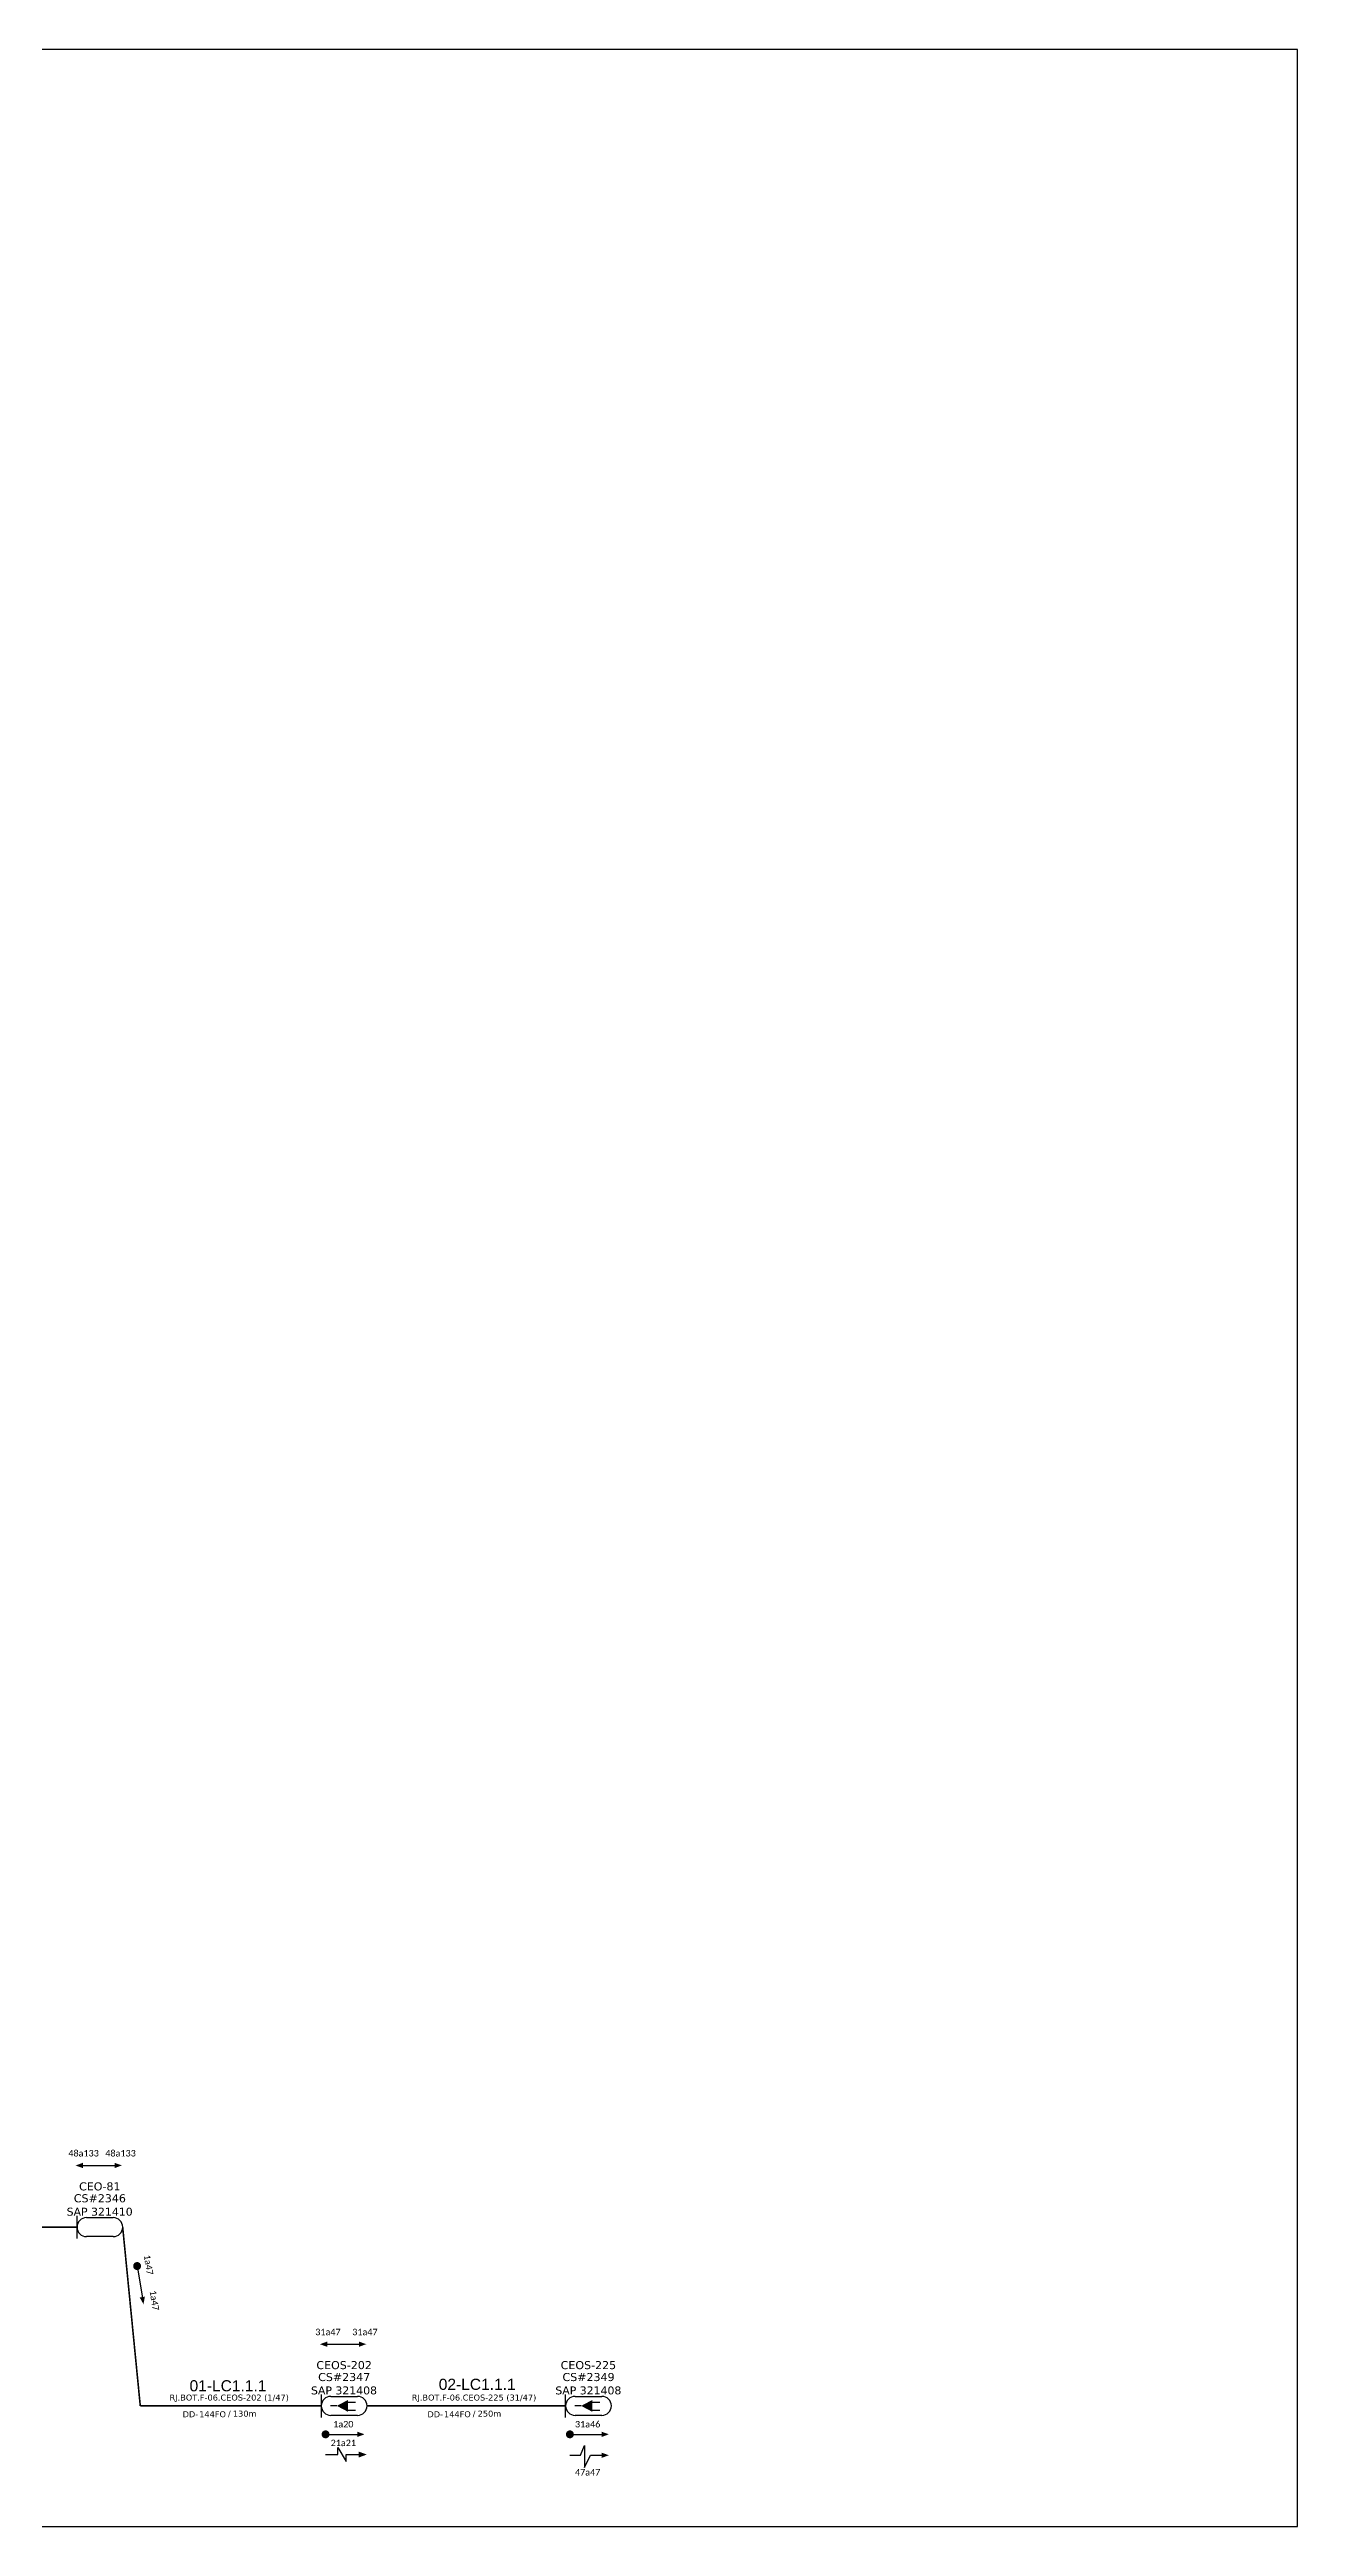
# Model space of a CAD drawing. Extents: x -1126 to 749, y 705 to 1299.
# Drawn here: x 450 to 749, y 705 to 1299 of the extents above; entities that cross this region are included whole.
import ezdxf
from ezdxf.enums import TextEntityAlignment as Align

# ---------------------------------------------------------------- set-up
doc = ezdxf.new("R2010")
doc.units = 0
doc.linetypes.add('ARILSUPP', pattern=[2.98, 1.42, -0.71, 0.14, -0.71])
for name, color, linetype in [('20.4-CEOS', 1, 'Continuous'), ('20.5-CABO AÉREO', 1, 'Continuous'), ('CEO', 1, 'Continuous'), ('LC1', 3, 'Continuous'), ('SETA', 7, 'Continuous')]:
    doc.layers.add(name, color=color, linetype=linetype)
doc.layers.add('40.1-ETIQUETAS', color=1, linetype='Continuous', lineweight=20)
doc.styles.add('ARIAL', font='arial.ttf')
doc.styles.add('siredit', font='verdana.ttf')

# ---------------------------------------------------------------- blocks, each defined once
blk = doc.blocks.new('ETIQUETA_RS5F')
at = {"layer": '40.1-ETIQUETAS', "color": 0, "style": 'siredit'}
blk.add_text('/', height=1.5, dxfattribs=at).set_placement((1.58, -1.95), align=Align.MIDDLE_RIGHT)
for tag, p in [('ETIQUETA_R_SECUNDARIA', (1.21, 2.1)), ('ETIQUETA_R_PRIMARIA', (1.21, 4.1)), ('F_ATIVAS/F_MORTAS', (1.14, -4.24))]:
    blk.add_attdef(tag, text='', height=1.5, dxfattribs=at).set_placement(p, align=Align.MIDDLE_CENTER)
for tag, p in [('TIPO_CABO', (-6.58, -2.12)), ('CAP_CABO', (0.4, -2.09))]:
    blk.add_attdef(tag, text='', height=1.5, dxfattribs=at).set_placement(p, align=Align.MIDDLE_RIGHT)
blk.add_attdef('METROS', text='', height=1.5, dxfattribs=at).set_placement((2.14, -1.95), align=Align.MIDDLE_LEFT)
for tag, p in [('FUSÃO_1', (0.85, -8.39)), ('FUSÃO_2', (0.85, -10.6)), ('FUSÃO_3', (0.85, -12.93)), ('FUSÃO_4', (0.85, -15.14)), ('FUSÃO_5', (0.85, -17.16))]:
    blk.add_attdef(tag, text='', height=1.5, dxfattribs=at).set_placement(p, align=Align.CENTER)

msp = doc.modelspace()

# ---------------------------------------------------------------- linework, layer by layer
msp.add_lwpolyline([(-89.32, 705.02), (749.25, 705.02), (749.25, 1299.02), (-89.32, 1299.02), (-89.32, 705.02)])
at = {"color": 7}
for points in [[(458.05, 791.6), (465.65, 791.6)], [(516.63, 748.73), (524.23, 748.73)], [(516.24, 727.11), (523.84, 727.11)], [(574.82, 727.11), (582.42, 727.11)], [(519.15, 722.27), (519.15, 723.95), (521.16, 720.59), (521.17, 722.27)], [(574.82, 722.09), (577.37, 722.09)], [(577.37, 722.09), (578.29, 724.47), (578.29, 719.14), (579.74, 722.09)], [(579.74, 722.09), (582.42, 722.09)]]:
    msp.add_lwpolyline(points, dxfattribs=at)
at = {"color": 7, "const_width": 0.952}
for points in [[(470.99, 767.94, 1), (471.14, 767, 1)], [(515.76, 727.11, 1), (516.71, 727.12, 1)], [(574.34, 727.11, 1), (575.29, 727.12, 1)]]:
    msp.add_lwpolyline(points, format="xyb", close=True, dxfattribs=at)
at = {"layer": '20.4-CEOS', "color": 7}
for p, q in [((458.93, 779.08), (465.32, 779.08)), ((465.32, 774.52), (458.93, 774.52)), ((517.5, 736.22), (523.9, 736.22)), ((523.9, 731.66), (517.5, 731.66)), ((576.08, 736.22), (582.48, 736.22)), ((582.48, 731.66), (576.08, 731.66))]:
    msp.add_line(p, q, dxfattribs=at)
for points in [[(456.65, 774.06), (456.65, 779.55)], [(515.23, 731.19), (515.23, 736.69)], [(573.8, 731.19), (573.8, 736.69)], [(518.94, 733.94), (517.4, 733.94)], [(521.46, 734.84), (523.4, 734.84)], [(521.46, 732.94), (523.4, 732.94)], [(577.52, 733.94), (575.98, 733.94)], [(580.04, 734.84), (581.98, 734.84)], [(580.04, 732.94), (581.98, 732.94)]]:
    msp.add_lwpolyline(points, dxfattribs=at)
for points in [[(518.94, 733.94, 0, 2.81, 0), (521.58, 733.94, 2.81, 2.81, 0)], [(577.52, 733.94, 0, 2.81, 0), (580.16, 733.94, 2.81, 2.81, 0)]]:
    msp.add_lwpolyline(points, format="xyseb", dxfattribs=at)
for centre, start, end in [((458.93, 776.8), 90, 270), ((465.32, 776.8), 270, 90), ((517.5, 733.94), 90, 270), ((523.9, 733.94), 270, 90), ((576.08, 733.94), 90, 270), ((582.48, 733.94), 270, 90)]:
    msp.add_arc(centre, 2.28, start, end, dxfattribs=at)
at = {"layer": '20.5-CABO AÉREO', "color": 7, "ltscale": 8, "const_width": 0.381}
for points in [[(409.02, 776.8), (456.65, 776.8)], [(467.6, 776.8), (471.82, 733.94)], [(471.82, 733.94), (515.23, 733.94)], [(526.18, 733.94), (573.8, 733.94)]]:
    msp.add_lwpolyline(points, dxfattribs=at)
at = {"layer": 'SETA', "color": 7}
for points in [[(471.06, 767.47), (472.4, 759.39)], [(516.24, 722.27), (519.15, 722.27)], [(521.17, 722.27), (524.21, 722.27)]]:
    msp.add_lwpolyline(points, dxfattribs=at)
for points in [[(458.06, 790.96), (456.31, 791.59), (458.05, 792.23)], [(465.65, 792.23), (467.4, 791.61), (465.66, 790.96)], [(472.93, 760.14), (472.59, 758.32), (471.68, 759.94)], [(516.64, 748.1), (514.89, 748.72), (516.63, 749.37)], [(524.23, 749.37), (525.98, 748.74), (524.24, 748.1)], [(523.84, 727.75), (525.58, 727.12), (523.84, 726.48)], [(582.41, 727.75), (584.16, 727.12), (582.42, 726.48)], [(524.21, 722.97), (526.13, 722.27), (524.21, 721.57)], [(582.41, 722.73), (584.16, 722.1), (582.42, 721.46)]]:
    msp.add_solid(points, dxfattribs=at)

# ---------------------------------------------------------------- block references
at = {"layer": '40.1-ETIQUETAS', "color": 7}
ref = msp.add_blockref('ETIQUETA_RS5F', (491.99, 733.94), dxfattribs=dict(at, xscale=0.9525, yscale=0.9525, zscale=0.9525))
ref.add_attrib('ETIQUETA_R_SECUNDARIA', 'RJ.BOT.F-06.CEOS-202 (1/47)', dxfattribs={"color": 0, "height": 1.4287, "style": 'siredit'}).set_placement((493.14, 735.94), align=Align.MIDDLE_CENTER)
ref.add_attrib('TIPO_CABO', 'DD-', dxfattribs={"color": 0, "height": 1.429, "style": 'siredit'}).set_placement((485.71, 731.92), align=Align.MIDDLE_RIGHT)
ref.add_attrib('CAP_CABO', '144FO', dxfattribs={"color": 0, "height": 1.429, "style": 'siredit'}).set_placement((492.36, 731.94), align=Align.MIDDLE_RIGHT)
ref.add_attrib('METROS', '130m', dxfattribs={"color": 0, "height": 1.429, "style": 'siredit'}).set_placement((494.03, 732.08), align=Align.MIDDLE_LEFT)
ref = msp.add_blockref('ETIQUETA_RS5F', (550.67, 733.94), dxfattribs=dict(at, xscale=0.9525, yscale=0.9525, zscale=0.9525))
ref.add_attrib('ETIQUETA_R_SECUNDARIA', 'RJ.BOT.F-06.CEOS-225 (31/47)', dxfattribs={"color": 0, "height": 1.4287, "style": 'siredit'}).set_placement((551.83, 735.94), align=Align.MIDDLE_CENTER)
ref.add_attrib('TIPO_CABO', 'DD-', dxfattribs={"color": 0, "height": 1.429, "style": 'siredit'}).set_placement((544.4, 731.92), align=Align.MIDDLE_RIGHT)
ref.add_attrib('CAP_CABO', '144FO', dxfattribs={"color": 0, "height": 1.429, "style": 'siredit'}).set_placement((551.05, 731.94), align=Align.MIDDLE_RIGHT)
ref.add_attrib('METROS', '250m', dxfattribs={"color": 0, "height": 1.429, "style": 'siredit'}).set_placement((552.71, 732.08), align=Align.MIDDLE_LEFT)

# ---------------------------------------------------------------- texts
at = {"layer": '20.4-CEOS', "color": 7, "style": 'siredit'}
for s, height, p in [('CS#2346', 1.931, (462.13, 783.73)), ('SAP 321410', 1.905, (462.08, 780.51)), ('SAP 321408', 1.905, (520.66, 737.65)), ('CS#2347', 1.931, (520.71, 740.86)), ('SAP 321408', 1.905, (579.24, 737.65)), ('CS#2349', 1.931, (579.29, 740.86))]:
    msp.add_text(s, height=height, dxfattribs=at).set_placement(p, align=Align.MIDDLE_CENTER)
at = {"layer": '40.1-ETIQUETAS', "color": 7, "char_height": 1.5554, "width": 26.5697, "attachment_point": 5, "style": 'ARIAL'}
for s, insert in [('{\\fCalibri|b0|i0|c0|p34;48a133}', (458.23, 794.52)), ('{\\fCalibri|b0|i0|c0|p34;48a133}', (467.09, 794.52)), ('{\\fCalibri|b0|i0|c0|p34;31a47}', (516.81, 751.65)), ('{\\fCalibri|b0|i0|c0|p34;31a47}', (525.67, 751.65)), ('{\\fCalibri|b0|i0|c0|p34;21a21}', (520.5, 725.06)), ('{\\fCalibri|b0|i0|c0|p34;1a20}', (520.5, 729.54)), ('\\fCalibri|b0|i0|c0|p34;31a46', (579.08, 729.54)), ('\\fCalibri|b0|i0|c0|p34;47a47', (579.08, 718.01))]:
    msp.add_mtext(s, dxfattribs=dict(at, insert=insert))
at = {"layer": '40.1-ETIQUETAS', "color": 7, "char_height": 1.5554, "width": 26.5697, "attachment_point": 5, "rotation": 279.42571, "style": 'ARIAL'}
for insert in [(473.8, 767.77), (475.2, 759.22)]:
    msp.add_mtext('{\\fCalibri|b0|i0|c0|p34;1a47}', dxfattribs=dict(at, insert=insert))
at = {"layer": 'CEO', "color": 7, "style": 'siredit'}
for s, p in [('CEO-81', (462.11, 786.58)), ('CEOS-202', (520.69, 743.72)), ('CEOS-225', (579.26, 743.72))]:
    msp.add_text(s, height=1.931, dxfattribs=at).set_placement(p, align=Align.MIDDLE_CENTER)
at = {"layer": 'LC1', "color": 7, "linetype": 'ARILSUPP', "style": 'ARIAL'}
for s, p in [('01-LC1.1.1', (492.85, 738.76)), ('02-LC1.1.1', (552.59, 739.11))]:
    msp.add_text(s, height=2.667, dxfattribs=at).set_placement(p, align=Align.MIDDLE_CENTER)

doc.saveas('drawing.dxf')
